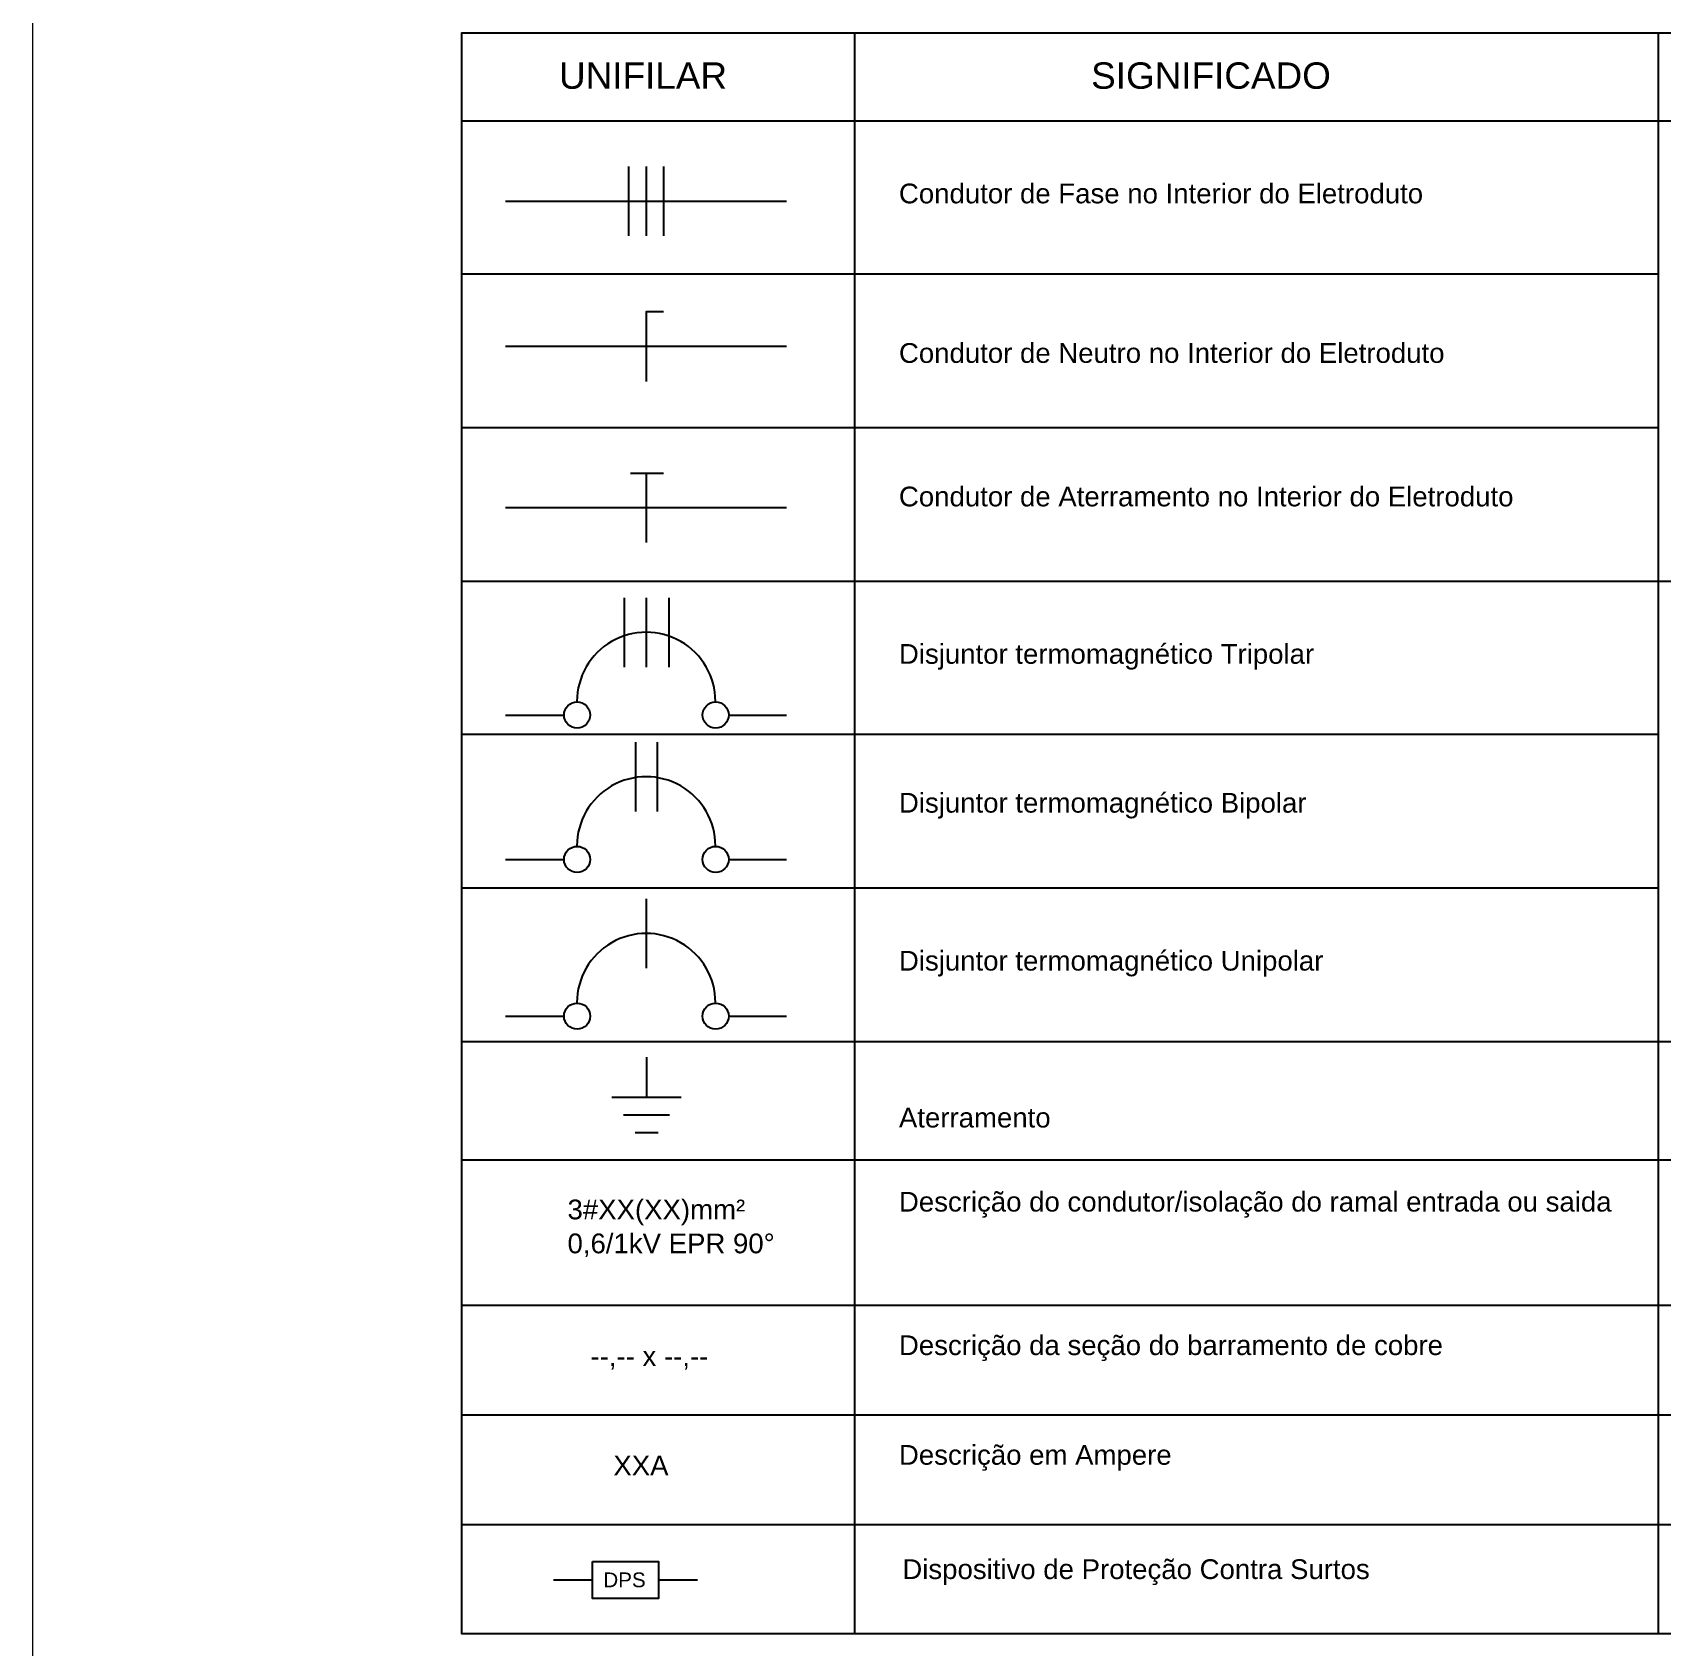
# Model space of a CAD drawing. Header units: millimetres. Extents: x 2788 to 2954, y 1337 to 1391.
# Drawn here: x 2908.218 to 2911.511, y 1380.74 to 1384.004 of the extents above; entities that cross this region are included whole.
import ezdxf

# ---------------------------------------------------------------- set-up
doc = ezdxf.new("R2010")
doc.units = ezdxf.units.MM
doc.layers.add('PDF2_0', color=7, linetype='Continuous')
doc.layers.add('PDF2_Texto', color=30, linetype='Continuous', true_color=0xff7f00)
doc.styles.add('PDF Arial', font='arial.ttf')

msp = doc.modelspace()

# ---------------------------------------------------------------- linework, layer by layer
at = {"layer": 'PDF2_0', "lineweight": 20}
msp.add_lwpolyline([(2908.2184, 1379.0703), (2914.5178, 1379.0703), (2914.5178, 1387.9797), (2908.2184, 1387.9797)], close=True, dxfattribs=at)
msp.add_lwpolyline([(2908.2184, 1379.0703), (2914.5178, 1379.0703), (2914.5178, 1387.9797), (2908.2184, 1387.9797)], close=True, dxfattribs=at)
at = {"layer": 'PDF2_0', "color": 150, "lineweight": 25, "true_color": 0x007fff}
msp.add_lwpolyline([(2913.423, 1380.7652), (2909.0864, 1380.7652), (2909.0864, 1384.0032), (2913.423, 1384.0032)], close=True, dxfattribs=at)
for points in [[(2909.8802, 1384.0032), (2909.8802, 1380.7652)], [(2911.5046, 1384.0032), (2911.5046, 1380.7652)], [(2909.0864, 1383.8254), (2913.423, 1383.8254)], [(2909.0864, 1383.5155), (2911.5046, 1383.5155)], [(2909.0864, 1383.205), (2911.5046, 1383.205)], [(2909.0864, 1382.8944), (2913.423, 1382.8944)], [(2909.0864, 1382.5846), (2911.5046, 1382.5846)], [(2909.0864, 1382.274), (2911.5046, 1382.274)], [(2909.0864, 1381.9635), (2913.423, 1381.9635)], [(2909.0864, 1381.7241), (2913.423, 1381.7241)], [(2909.0864, 1381.4301), (2913.423, 1381.4301)], [(2909.0864, 1381.2085), (2913.423, 1381.2085)], [(2909.0864, 1380.9868), (2913.423, 1380.9868)]]:
    msp.add_lwpolyline(points, dxfattribs=at)
at = {"layer": 'PDF2_0', "lineweight": 25}
for points in [[(2909.423, 1383.7327), (2909.423, 1383.5923)], [(2909.4586, 1383.7327), (2909.4586, 1383.5923)], [(2909.4941, 1383.7327), (2909.4941, 1383.5923)], [(2909.4941, 1383.4387), (2909.4586, 1383.4387), (2909.4586, 1383.2983)], [(2909.4274, 1383.1129), (2909.4941, 1383.1129)], [(2909.4586, 1383.1129), (2909.4586, 1382.9726)], [(2909.4141, 1382.8608), (2909.4141, 1382.7204)], [(2909.4586, 1382.8608), (2909.4586, 1382.7204)], [(2909.5049, 1382.8608), (2909.5049, 1382.7204)], [(2909.437, 1382.5687), (2909.437, 1382.4283)], [(2909.4808, 1382.5687), (2909.4808, 1382.4283)], [(2909.4586, 1382.2518), (2909.4586, 1382.1115)], [(2909.4598, 1381.9318), (2909.4598, 1381.8498)], [(2909.5297, 1381.8498), (2909.3893, 1381.8498)], [(2909.5062, 1381.8143), (2909.4128, 1381.8143)], [(2909.4833, 1381.7787), (2909.4363, 1381.7787)], [(2909.2712, 1380.8744), (2909.35, 1380.8744)], [(2909.484, 1380.8744), (2909.5627, 1380.8744)]]:
    msp.add_lwpolyline(points, dxfattribs=at)
at = {"layer": 'PDF2_0', "color": 5, "lineweight": 25}
for points in [[(2909.7424, 1383.6622), (2909.1747, 1383.6622)], [(2909.7424, 1383.3688), (2909.1747, 1383.3688)], [(2909.7424, 1383.0424), (2909.1747, 1383.0424)], [(2909.1747, 1382.6233), (2909.2928, 1382.6233)], [(2909.6249, 1382.6233), (2909.7424, 1382.6233)], [(2909.1747, 1382.3312), (2909.2928, 1382.3312)], [(2909.6249, 1382.3312), (2909.7424, 1382.3312)], [(2909.1747, 1382.0143), (2909.2928, 1382.0143)], [(2909.6249, 1382.0143), (2909.7424, 1382.0143)]]:
    msp.add_lwpolyline(points, dxfattribs=at)
at = {"layer": 'PDF2_0', "lineweight": 25}
msp.add_lwpolyline([(2909.35, 1380.9119), (2909.484, 1380.9119), (2909.484, 1380.837), (2909.35, 1380.837)], close=True, dxfattribs=at)
for centre in [(2909.3192, 1382.6236), (2909.5992, 1382.6236), (2909.3192, 1382.3315), (2909.5992, 1382.3315), (2909.3192, 1382.0146), (2909.5992, 1382.0146)]:
    msp.add_circle(centre, 0.0264, dxfattribs=at)
at = {"layer": 'PDF2_0', "color": 5, "lineweight": 25}
for centre in [(2909.4589, 1382.6509), (2909.4589, 1382.3588), (2909.4589, 1382.0419)]:
    msp.add_arc(centre, 0.14, 359.9996, 180.0004, dxfattribs=at)

# ---------------------------------------------------------------- texts
at = {"layer": 'PDF2_Texto', "color": 7, "attachment_point": 7, "style": 'PDF Arial'}
for s, insert, char_height in [('UNIFILAR', (2909.2827, 1383.8892), 0.05337), ('SIGNIFICADO', (2910.3584, 1383.8892), 0.053369), ('3#XX(XX)mm²', (2909.2998, 1381.5917), 0.039901), ('0,6/1kV EPR 90°', (2909.2998, 1381.5276), 0.039901), ('--,-- x --,--', (2909.3462, 1381.2996), 0.039901), ('XXA', (2909.3925, 1381.0859), 0.0399), ('DPS', (2909.3722, 1380.8593), 0.02982)]:
    msp.add_mtext(s, dxfattribs=dict(at, insert=insert, char_height=char_height))
at = {"layer": 'PDF2_Texto', "char_height": 0.039901, "attachment_point": 7, "style": 'PDF Arial'}
for s, insert in [('Condutor de Fase no Interior do Eletroduto', (2909.9698, 1383.6577)), ('Condutor de Neutro no Interior do Eletroduto', (2909.9698, 1383.3351)), ('Condutor de Aterramento no Interior do Eletroduto', (2909.9698, 1383.0449)), ('Disjuntor termomagnético Tripolar', (2909.9698, 1382.7151)), ('Disjuntor termomagnético Bipolar', (2909.9698, 1382.4141)), ('Disjuntor termomagnético Unipolar', (2909.9698, 1382.0947)), ('Aterramento', (2909.9698, 1381.7889)), ('Descrição do condutor/isolação do ramal entrada ou saida', (2909.9698, 1381.6071)), ('Descrição da seção do barramento de cobre', (2909.9698, 1381.3169)), ('Descrição em Ampere', (2909.9698, 1381.0951)), ('Dispositivo de Proteção Contra Surtos', (2909.9767, 1380.864))]:
    msp.add_mtext(s, dxfattribs=dict(at, insert=insert))

doc.saveas('drawing.dxf')
